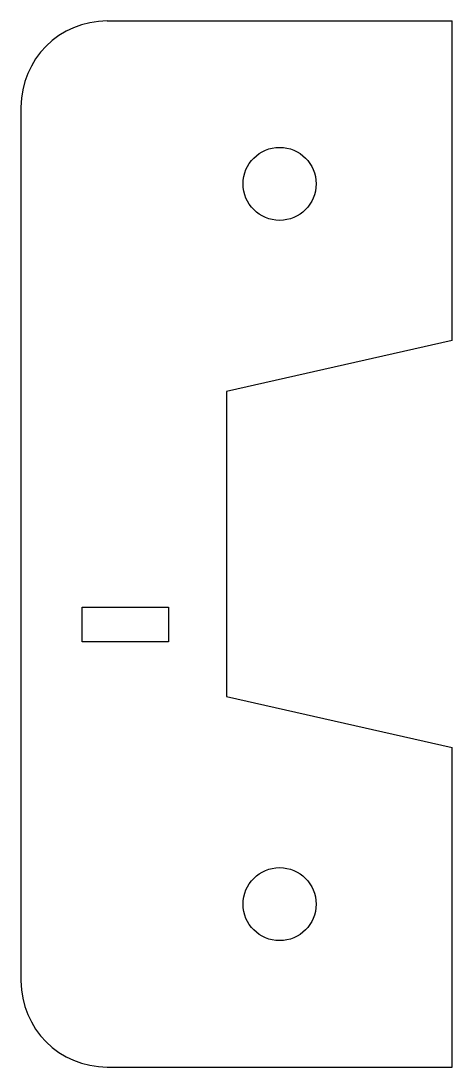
# Model space of a CAD drawing. Header units: inches. Extents: x 40.45 to 42.95, y -3.07 to 3.
import ezdxf

# ---------------------------------------------------------------- set-up
doc = ezdxf.new("R2010")
doc.units = ezdxf.units.IN
doc.header["$MEASUREMENT"] = 0

msp = doc.modelspace()

# ---------------------------------------------------------------- linework, layer by layer
at = {"color": 7, "linetype": 'Continuous', "lineweight": 25}
for p, q in [((40.9492, 2.9961), (42.9492, 2.9961)), ((42.9492, 1.1411), (42.9492, 2.9961)), ((40.4492, 2.4961), (40.4492, -2.5743)), ((42.9492, 1.1411), (41.6419, 0.8466)), ((41.6419, 0.8466), (41.6419, -0.9248)), ((40.8052, -0.6064), (40.8052, -0.4061)), ((40.8052, -0.4061), (41.3052, -0.4061)), ((41.3052, -0.4061), (41.3052, -0.6064)), ((41.3052, -0.6064), (40.8052, -0.6064)), ((41.6419, -0.9248), (42.9492, -1.2193)), ((42.9492, -3.0743), (42.9492, -1.2193)), ((40.9492, -3.0743), (42.9492, -3.0743))]:
    msp.add_line(p, q, dxfattribs=at)
for centre in [(41.9492, 2.0508), (41.9492, -2.129)]:
    msp.add_circle(centre, 0.2118, dxfattribs=at)
for centre, start, end in [((40.9492, 2.4961), 90, 180), ((40.9492, -2.5743), 180, 270)]:
    msp.add_arc(centre, 0.5, start, end, dxfattribs=at)

doc.saveas('drawing.dxf')
